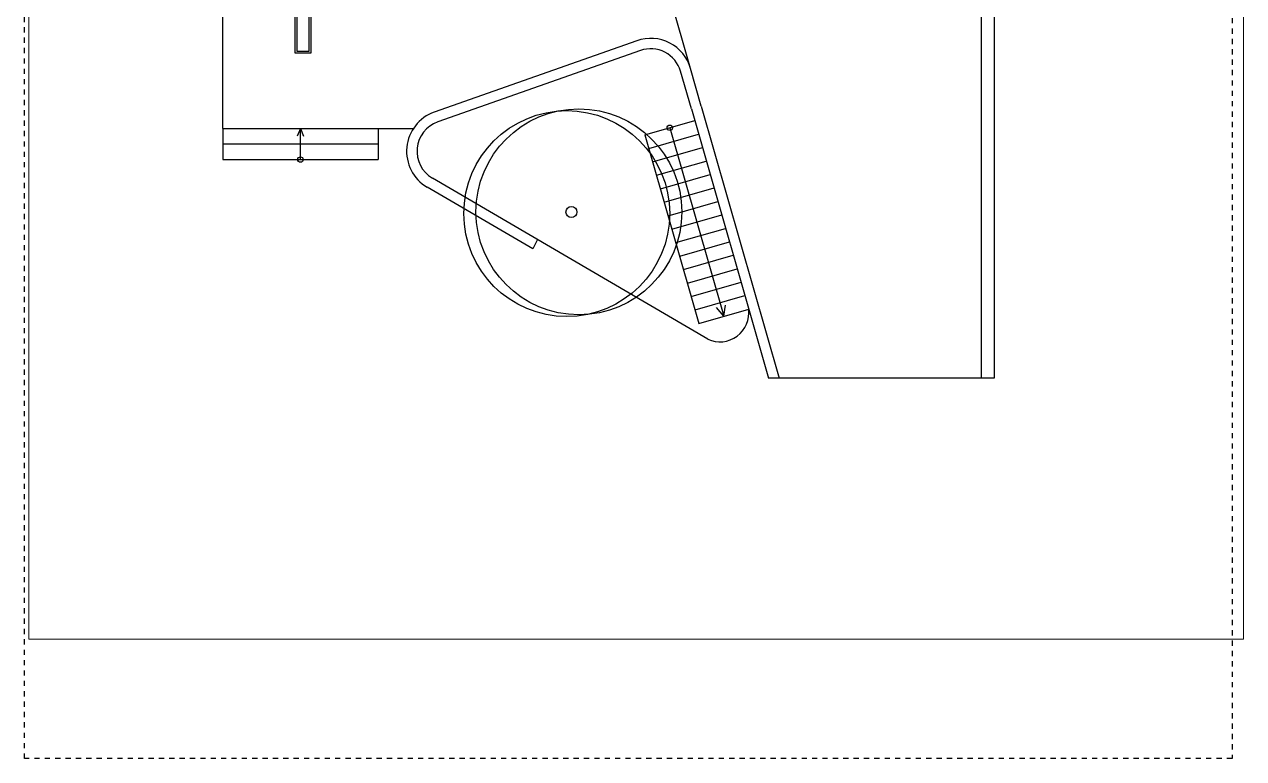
# Model space of a CAD drawing. Header units: metres. Extents: x -442 to 316, y -503 to 125.
# Drawn here: x 239.97 to 263.49, y -258.68 to -244.53 of the extents above; entities that cross this region are included whole.
import ezdxf

# ---------------------------------------------------------------- set-up
doc = ezdxf.new("R2010")
doc.units = ezdxf.units.M
doc.linetypes.add('ČÁRKOVANÁ', pattern=[19.05, 12.7, -6.35])
doc.layers.add('FLOATING-WINDOWS', color=2, linetype='Continuous', plot=False)
doc.layers.add('Standard', color=7, linetype='Continuous', lineweight=25)
doc.layers.add('stávající stromy', color=86, linetype='Continuous')
doc.layers.add('ZDIVO', color=1, linetype='Continuous')

msp = doc.modelspace()

# ---------------------------------------------------------------- linework, layer by layer
at = {"layer": 'FLOATING-WINDOWS', "linetype": 'ČÁRKOVANÁ', "ltscale": 0.0075}
msp.add_lwpolyline([(239.969493, -222.807001), (263.263387, -222.807001), (263.263387, -258.682524), (239.969493, -258.682524)], close=True, dxfattribs=at)
at = {"layer": 'Standard', "color": 7, "linetype": 'ByBlock'}
for p, q in [((258.424247, -242.208351), (258.424247, -251.347812)), ((243.794247, -246.533351), (243.794247, -242.433351)), ((252.818609, -245.377), (251.974057, -242.433351)), ((258.674247, -242.458351), (258.674247, -251.347812)), ((251.783943, -244.843002), (247.876053, -246.218912)), ((251.850363, -245.031651), (247.942474, -246.407561)), ((251.850363, -245.031651), (247.942474, -246.407561)), ((252.83433, -246.157012), (252.626365, -245.432156)), ((253.026574, -246.101856), (252.818609, -245.377)), ((252.83433, -246.157012), (254.322829, -251.347812)), ((253.026582, -246.101882), (254.530889, -251.347812)), ((251.938891, -246.65883), (252.899234, -246.383351)), ((243.794247, -246.533351), (247.473706, -246.533351)), ((243.794247, -246.533351), (243.794247, -247.133351)), ((245.294247, -246.533351), (245.233885, -246.68211)), ((245.294247, -247.133351), (245.294247, -246.533351)), ((245.294247, -246.533351), (245.354608, -246.68211)), ((246.794247, -246.533351), (246.794247, -247.133351)), ((251.938891, -246.65883), (252.981169, -250.292294)), ((252.013339, -246.918363), (252.973683, -246.642884)), ((252.419062, -246.521087), (253.461341, -250.154554)), ((243.794247, -246.833351), (246.794247, -246.833351)), ((252.087788, -247.177896), (253.048131, -246.902417)), ((243.794247, -247.133351), (246.794247, -247.133351)), ((252.162236, -247.43743), (253.12258, -247.16195)), ((253.14946, -250.598073), (247.838775, -247.491402)), ((252.236684, -247.696963), (253.197028, -247.421483)), ((249.777834, -248.85743), (247.737788, -247.664033)), ((252.311133, -247.956496), (253.271477, -247.681016)), ((252.385581, -248.216029), (253.345925, -247.940549)), ((252.46003, -248.475562), (253.420373, -248.200082)), ((252.534478, -248.735095), (253.494822, -248.459616)), ((249.865964, -248.677277), (249.778078, -248.856932)), ((252.608927, -248.994628), (253.56927, -248.719149)), ((252.683375, -249.254161), (253.643719, -248.978682)), ((252.757823, -249.513694), (253.718167, -249.238215)), ((252.832272, -249.773228), (253.792615, -249.497748)), ((252.90672, -250.032761), (253.867064, -249.757281)), ((253.461341, -250.154554), (253.491027, -249.93937)), ((252.981169, -250.292294), (253.941512, -250.016814)), ((253.461341, -250.154554), (253.322101, -249.987828)), ((258.674247, -251.347812), (254.322829, -251.347812))]:
    msp.add_line(p, q, dxfattribs=at)
for points in [[(245.494247, -242.433351), (245.494247, -245.083351), (245.194247, -245.083351), (245.194247, -242.433351)], [(245.459247, -242.433351), (245.459247, -245.048351), (245.229247, -245.048351), (245.229247, -242.433351)]]:
    msp.add_lwpolyline(points, dxfattribs=at)
for centre in [(252.419062, -246.521087), (245.294247, -247.133351)]:
    msp.add_circle(centre, 0.052275, dxfattribs=at)
for centre, radius, start, end in [((252.049624, -245.597597), 0.8, 16.0058142, 109.3964151), ((252.049624, -245.597597), 0.6, 16.0058142, 109.3964151), ((252.049624, -245.597597), 0.6, 16.0058142, 109.3964151), ((248.141735, -246.973507), 0.8, 109.3964151, 239.67301), ((248.141735, -246.973507), 0.6, 109.3964151, 239.67301), ((253.380786, -250.083015), 0.56462, 245.8138997, 6.7333461)]:
    msp.add_arc(centre, radius, start, end, dxfattribs=at)
at = {"layer": 'stávající stromy', "linetype": 'Continuous'}
for centre, radius in [((250.431231, -248.174714), 1.985167), ((250.664638, -248.141355), 1.985167), ((250.521797, -248.145725), 0.105953)]:
    msp.add_circle(centre, radius, dxfattribs=at)
at = {"layer": 'ZDIVO', "linetype": 'Continuous', "lineweight": 0, "ltscale": 20}
msp.add_lwpolyline([(240.054423, -158.392142), (263.486523, -158.392142), (263.486523, -256.382677), (240.054423, -256.382677)], close=True, dxfattribs=at)

doc.saveas('drawing.dxf')
